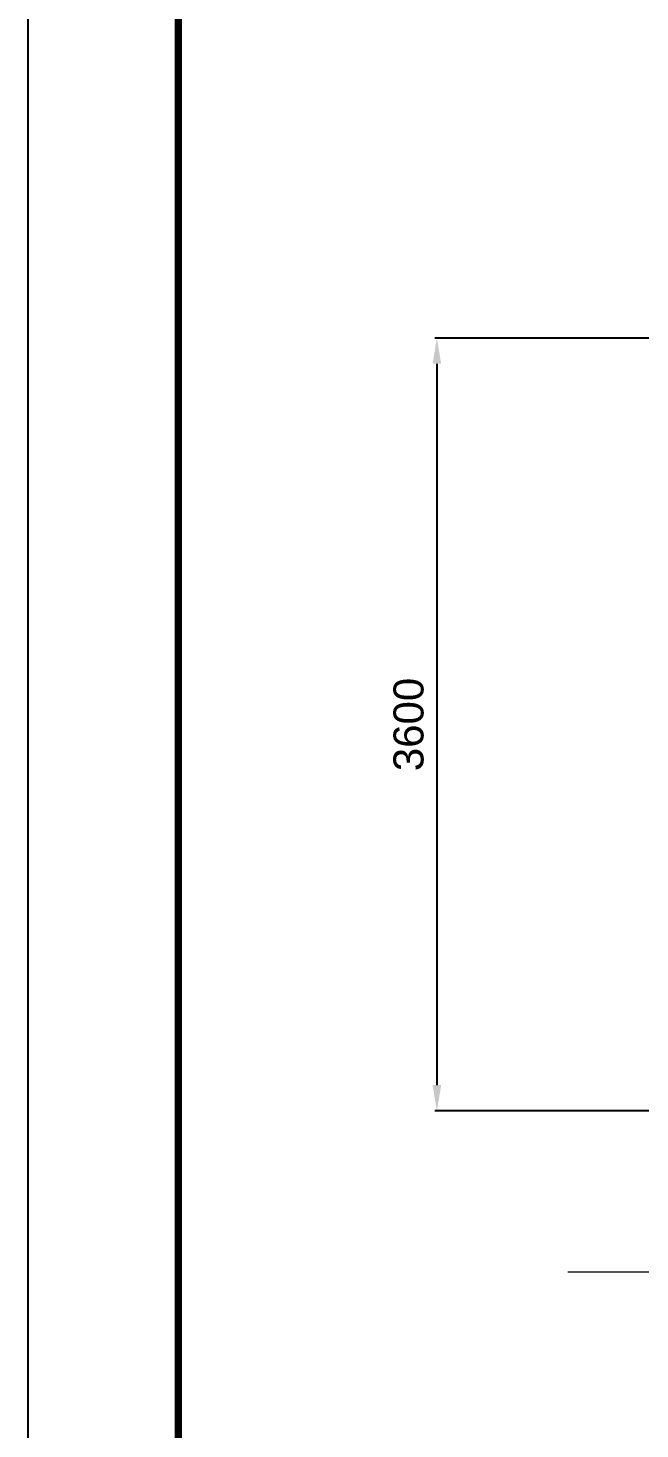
# Model space of a CAD drawing. Header units: millimetres. Extents: x -17070 to 48083, y -291348 to 45670.
# Drawn here: x 18676 to 21527, y 30976 to 37502 of the extents above; entities that cross this region are included whole.
import ezdxf

# ---------------------------------------------------------------- set-up
doc = ezdxf.new("R2010")
doc.units = ezdxf.units.MM
doc.layers.add('냉각탑_form', color=1, linetype='Continuous')
doc.layers.add('냉각탑_기초', color=23, linetype='Continuous')
doc.styles.get("Standard").update_dxf_attribs({"font": 'arial.ttf'})
doc.dimstyles.new('1.40', dxfattribs={"dimscale": 20, "dimtxt": 1.5, "dimasz": 1, "dimexe": 0.5, "dimexo": 0.5, "dimgap": 0.5, "dimtad": 1, "dimdec": 0, "dimzin": 0, "dimdsep": 46, "dimtxsty": 'Standard', "dimcen": 0, "dimclrd": 2, "dimclre": 2, "dimclrt": 3, "dimadec": 0, "dimazin": 0, "dimtfac": 1, "dimtdec": 0, "dimtmove": 0, "dimatfit": 0, "dimfxl": 1, "dimtolj": 1, "dimtzin": 0, "dimlwd": -1, "dimlwe": -1, "dimarcsym": 0})

# ---------------------------------------------------------------- blocks, each defined once
blk = doc.blocks.new('*D543')
at = {"color": 2, "transparency": 16777216}
for p, q in [((21619.2, 36057.3), (20570.8, 36057.3)), ((20580.8, 35937.3), (20580.8, 32577.3)), ((21619.2, 32457.3), (20570.8, 32457.3))]:
    blk.add_line(p, q, dxfattribs=at)
for points in [[(20560.8, 35937.3), (20600.8, 35937.3), (20580.8, 36057.3)], [(20560.8, 32577.3), (20600.8, 32577.3), (20580.8, 32457.3)]]:
    blk.add_solid(points, dxfattribs=at)
at = {"layer": 'Defpoints', "color": 0, "transparency": 16777216}
for p in [(21719.2, 36057.3), (20580.8, 32457.3), (21719.2, 32457.3)]:
    blk.add_point(p, dxfattribs=at)
at = {"color": 3, "lineweight": 5, "transparency": 16777216, "insert": (20449.3, 34257.3), "char_height": 140, "attachment_point": 5, "rotation": 90}
blk.add_mtext('\\A1;3600', dxfattribs=at)

msp = doc.modelspace()

# ---------------------------------------------------------------- linework, layer by layer
at = {"layer": 'Defpoints'}
msp.add_lwpolyline([(18676.2, 45669.8), (48083.4, 45669.8), (48083.4, 24874.7), (18676.2, 24874.7)], close=True, dxfattribs=at)
at = {"layer": '냉각탑_form', "const_width": 35}
msp.add_lwpolyline([(19376.3, 44969.6), (19376.3, 25574.9), (47383.2, 25574.9), (47383.2, 44969.6)], close=True, dxfattribs=at)
at = {"layer": '냉각탑_기초', "lineweight": 20, "ltscale": 30}
msp.add_line((21191.2, 31707.3), (25949.2, 31707.3), dxfattribs=at)

# ---------------------------------------------------------------- dimensions: what is measured, and where the dimension line sits
at = {"lineweight": 5}
dim = msp.add_linear_dim(base=(20580.8, 32457.3), p1=(21719.2, 36057.3), p2=(21719.2, 32457.3), angle=90, dimstyle='1.40', override={"dimtxt": 7, "dimasz": 6, "dimexo": 5, "dimgap": 3}, dxfattribs=at)
dim.commit()
dim.dimension.update_dxf_attribs({"geometry": '*D543', "text_midpoint": (20449.3, 34257.3)})

doc.saveas('drawing.dxf')
